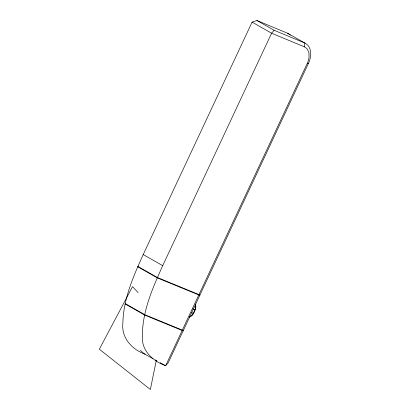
<?xml version="1.0" encoding="UTF-8"?>
<svg xmlns="http://www.w3.org/2000/svg" width="410" height="410" viewBox="0 0 410 410"><rect width="100%" height="100%" fill="white"/><g stroke="black" fill="none" stroke-linecap="round" stroke-linejoin="round"><path stroke-width="0.61" d="M165.655 365.705L168.172 362.829L308.371 63.535C311.523 57.123 312.343 46.735 304.861 43.05L274.131 30.289L271.594 33.215L162.708 265.659C152.623 288.087 142.08 311.677 142.403 336.764C141.47 350.924 153.407 361.343 165.655 365.705L307.326 63.273A16.067 12.843 -60.4 0 0 309.027 57.477L308.976 53.197A12.5 9.994 -60.4 0 0 308.571 51.568L306.803 48.498L304.512 46.889L304.861 43.05L287.651 33.266L256.926 20.5L252.094 22.119L143.208 254.569C133.419 276.263 123.359 298.952 122.877 323.152C121.109 337.671 132.087 349.602 145.084 354.173M156.22 360.785L150.373 389.5L99.333 349.207L132.532 286.626L138.134 292.632M144.633 315.049L144.72 314.66L125.219 303.569L125.132 303.959L144.633 315.049L183.142 330.875M195.283 309.053L192.936 314.06M157.225 277.852L157.378 277.493L137.878 266.403L137.724 266.761L157.225 277.852L199.778 295.359M189.251 317.053C193.915 315.218 196.641 308.786 195.35 304.035M307.326 63.273L308.371 63.535M199.947 295L157.378 277.493M183.306 330.516L144.72 314.66M304.512 46.889L271.594 33.215L252.094 22.119M192.761 308.899L194.97 309.796M191.654 312.686L193.33 313.378L193.059 313.148M152.925 358.663L144.597 354.055L140.399 350.422M287.651 33.266L290.382 35.132M256.926 20.5L274.131 30.289M143.208 254.569L162.708 265.659M155.308 359.883L156.933 360.81M160.187 362.655L165.604 365.74M192.961 314.08A4.705 2.896 -68 0 1 191.993 315.372M191.977 315.326A6.309 3.746 -66.9 0 1 189.241 316.879M195.391 304.317A6.022 3.634 -65.6 0 1 195.401 309.068"/></g></svg>
